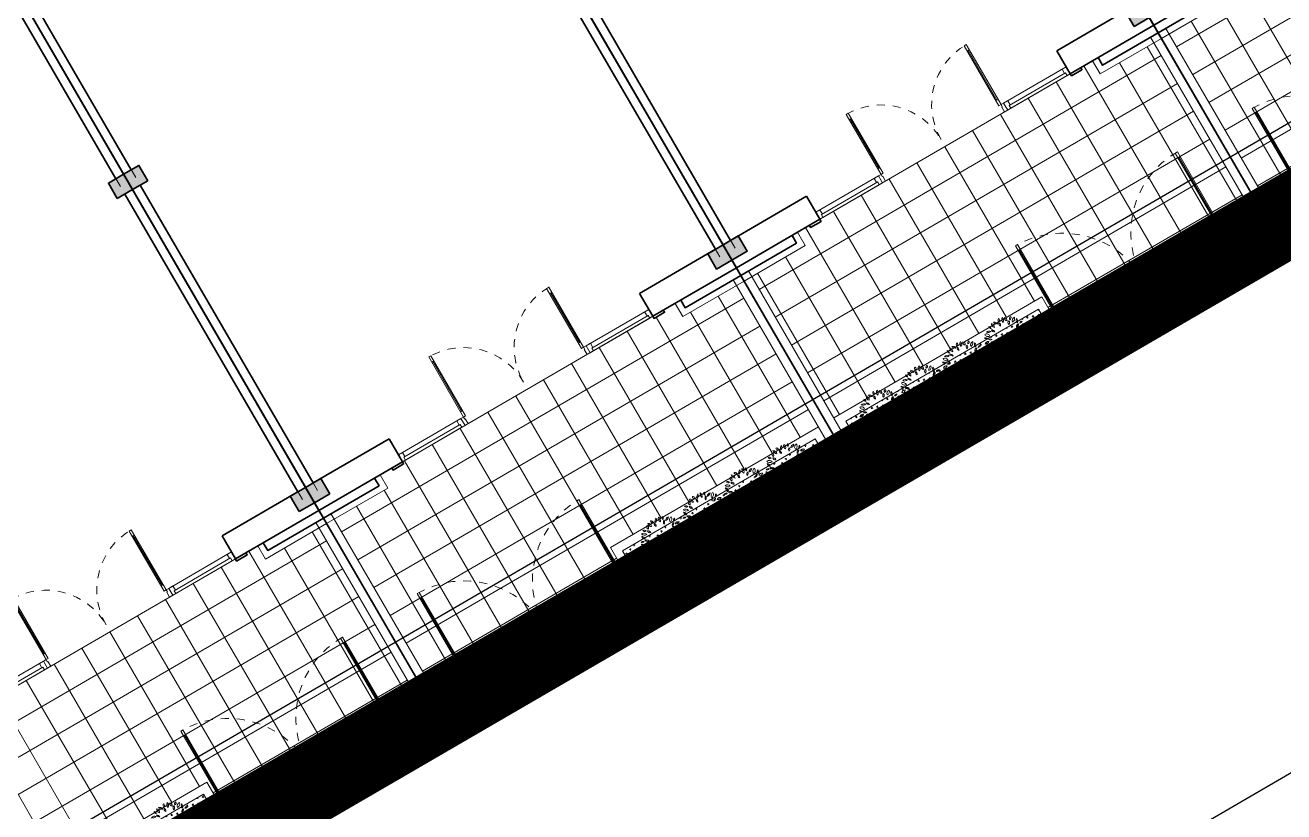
# Model space of a CAD drawing. Header units: millimetres. Extents: x 567980 to 569372, y 2065777 to 2066674.
# Drawn here: x 568871.38 to 568887.02, y 2066159.54 to 2066169.31 of the extents above; entities that cross this region are included whole.
import ezdxf

# ---------------------------------------------------------------- set-up
doc = ezdxf.new("R2010")
doc.units = ezdxf.units.MM
for name, pattern in [('CENTER', [3, 1.5, -0.5, 0.5, -0.5]), ('HIDDEN', [0.75, 0.5, -0.25]), ('HIDDEN2', [0.1875, 0.125, -0.0625])]:
    doc.linetypes.add(name, pattern=pattern)
for name, color, linetype, lineweight in [('A-CAY', 76, 'Continuous', 13), ('A-COT VACH', 2, 'Continuous', 35), ('A-CUA', 25, 'Continuous', 5), ('A-HATCH', 251, 'Continuous', 5), ('A-NET THAY', 125, 'Continuous', 18), ('A-TRUC', 250, 'CENTER', 5), ('A-TUONG', 255, 'Continuous', 35), ('boDnv', 54, 'Continuous', 25)]:
    doc.layers.add(name, color=color, linetype=linetype, lineweight=lineweight)
for name, color, linetype in [('ChiaLo', 128, 'CENTER'), ('datOlienke', 42, 'Continuous'), ('LogDg', 7, 'Continuous'), ('LoLK', 6, 'Continuous'), ('RANHGIOI', 2, 'HIDDEN'), ('ViaHeS', 32, 'Continuous')]:
    doc.layers.add(name, color=color, linetype=linetype)
doc.styles.add('rms', font='romans.shx', dxfattribs={"width": 0.7, "bigfont": 'vns.shx'})
doc.linetypes.add('ADL', pattern='A,0.125,-0.15,["++",rms,S=0.5,R=0,X=0,Y=-0.2245],-1.35,1.125', length=2.75)

# ---------------------------------------------------------------- blocks, each defined once
blk = doc.blocks.new('NEN')
at = {"layer": 'boDnv', "color": 10, "linetype": 'ADL', "ltscale": 0.25}
blk.add_lwpolyline([(270.4040884625865, -156.6479249873664), (272.2639994764468, -150.4230171078816), (266.1900293034269, -138.2786626422312), (158.2162765333196, -201.0135530158877), (167.2590763077606, -216.5772213574965)], close=True, dxfattribs=at)
at = {"layer": 'ChiaLo', "ltscale": 5}
for points in [[(189.3776601031423, -204.8824254674837), (179.3301047980785, -187.589460643474)], [(184.1897706560558, -207.89669205877), (174.142215350992, -190.6037272347603)], [(179.0018812089693, -210.9109586502891), (168.9543259039056, -193.6179938262794)]]:
    blk.add_lwpolyline(points, dxfattribs=at)
at = {"layer": 'datOlienke'}
blk.add_lwpolyline([(271.2488674473716, -157.3136313336436), (273.3355125248199, -150.3298706654459), (266.6081768606091, -136.8791709442157), (156.8492505268659, -200.6512825400569), (166.8968058318133, -217.9442473638337)], close=True, dxfattribs=at)
at = {"layer": 'LogDg'}
blk.add_lwpolyline([(49.53637964907102, -260.0654923813418, -0.2699449570361327), (34.09481406200211, -247.1532176176552), (22.99926209100522, -216.4757962685544, -0.3624568435240875), (26.49927695083898, -206.8399723563343), (119.6846709583187, -152.6250287145376, -0.414383604057916), (136.0950054051355, -156.9687729713041), (142.2222439397592, -167.5144347986206, 0.4142135623498612), (153.1584519909229, -170.4125986055005), (250.593018430518, -113.8011843743734, -0.4326641440509916), (261.7670354971197, -117.139816499548), (278.7985161260003, -151.1927229035646, -0.3960005967106472), (275.6625433031004, -161.688462638529), (133.4392683813348, -244.3230041975621, -0.0129992497524106), (88.37141476594843, -268.964142621262, -0.2781172685846299), (67.76741669920739, -267.5573573294096, 0.1108475370652029), (49.53637952602003, -260.0654931012541)], format="xyb", dxfattribs=at)
at = {"layer": 'LoLK'}
for points in [[(184.5179942450486, -184.5751940519549), (179.3301047980785, -187.589460643474), (189.3776601030258, -204.8824254672509), (194.5655495502288, -201.8681588761974)], [(179.3301047980785, -187.5894606432412), (174.142215350992, -190.6037272342946), (184.1897706560558, -207.89669205877), (189.3776601029094, -204.8824254674837)], [(174.1422153512249, -190.6037272345275), (168.9543259037891, -193.6179938262794), (179.0018812088529, -210.9109586500563), (184.1897706559394, -207.89669205877)], [(168.954325904022, -193.6179938262794), (163.7664364569355, -196.6322604177985), (173.8139917618828, -213.9252252415754), (179.0018812089693, -210.9109586507548)]]:
    blk.add_lwpolyline(points, close=True, dxfattribs=at)
at = {"layer": 'RANHGIOI', "color": 1, "ltscale": 9, "const_width": 1}
blk.add_lwpolyline([(-499.2712628248846, -471.6360870120116), (-50.47988043015357, -321.0239030651283, 0.05068378633206799), (130.4249903328018, -239.1350950314663), (301.3185663222102, -139.8425403106958), (460.0002608364448, -51.29896371345967, 0.006594107435328542), (435.2929911182728, -5.050918132066727), (303.0784757988295, 234.7691866031382), (284.6716201863019, 225.0765331583098), (-55.99284061836079, 76.58595611830242), (-56.83866986131761, 76.22319068433717, -0.005137433380439285), (-90.74293923540972, 62.09280168754049)], format="xyb", dxfattribs=at)
at = {"layer": 'ViaHeS'}
blk.add_lwpolyline([(271.2488674473716, -157.3136313336436), (273.3355125248199, -150.3298706654459), (257.6398582481779, -118.947828333592), (251.0800209137378, -116.9878453186247), (144.2898063960019, -179.035076510394), (131.6293230103329, -157.2449706394691), (122.0621834805934, -154.7125903563574), (31.35853614902589, -207.4836622753646), (28.7373615616234, -214.6999678576831), (38.5833523911424, -241.9225530894473, 0.2565942734314264), (53.04495680809487, -254.642214063555, -0.0851726457280658), (69.00638704141602, -261.1842353562824, 0.2651954711210331), (88.81177633232437, -261.9859895484988, 0.0120879282705805), (130.4249903695891, -239.1350950095803)], format="xyb", close=True, dxfattribs=at)
blk = doc.blocks.new('NEN B')
at = {"layer": 'datOlienke'}
blk.add_lwpolyline([(-4.656612873077393e-10, -6.984919309616089e-10), (5.312700073234737, 4.990212287055328), (6.25325359008275, 20.00000000069849), (-120.6872999272309, 20.00000000023283), (-120.6872999272309, 2.328306436538696e-10)], close=True, dxfattribs=at)
at = {"layer": 'LoLK'}
for points in [[(-106.6872999265324, 20.00000000023283), (-112.6872999265324, 20.00000000023283), (-112.6872999265324, 2.328306436538696e-10), (-106.6872999269981, -4.656612873077393e-10)], [(-100.6872999265324, 20.00000000046566), (-106.6872999267653, 20.00000000046566), (-106.6872999267653, 2.328306436538696e-10), (-100.6872999269981, 2.328306436538696e-10)], [(-94.68729992676526, 20.00000000046566), (-100.6872999265324, 20.00000000069849), (-100.6872999267653, 0), (-94.6872999269981, 0)], [(-88.6872999269981, 20.00000000023283), (-94.6872999269981, 20.00000000023283), (-94.6872999269981, 2.328306436538696e-10), (-88.6872999269981, -2.328306436538696e-10)]]:
    blk.add_lwpolyline(points, close=True, dxfattribs=at)
blk = doc.blocks.new('cot 220')
at = {"layer": 'A-COT VACH'}
h = blk.add_hatch(color=256, dxfattribs=at)
h.dxf.hatch_style = 1
h.paths.add_polyline_path([(110.0000037951395, 109.9999999980937), (-109.9999962048605, 109.9999999980937), (-109.9999962048605, -110.0000000019063), (110.0000037951395, -110.0000000019063)])
blk.add_lwpolyline([(-109.9999962048605, -110.0000000019063), (110.0000037951395, -110.0000000019063), (110.0000037951395, 109.9999999980937), (-109.9999962048605, 109.9999999980937)], close=True, dxfattribs=at)
blk = doc.blocks.new('cot gia md a1')
at = {"layer": 'A-NET THAY'}
blk.add_lwpolyline([(880.0000001080334, 0), (880.0000001080334, -190), (0, -190), (0, -110)], dxfattribs=at)
at = {"layer": 'A-TUONG'}
blk.add_lwpolyline([(800.0000001080334, 0), (800.0000001080334, -110), (0, -110), (0, 0)], dxfattribs=at)
blk = doc.blocks.new('phao cua chinh mb a1')
at = {"layer": 'A-TUONG'}
blk.add_lwpolyline([(0, 0), (0, -30), (-150, -30), (-150, 0)], dxfattribs=at)
blk = doc.blocks.new('TRU CONG')
at = {"layer": 'A-NET THAY'}
blk.add_lwpolyline([(0, 0), (500, 0), (500, 220), (0, 220)], close=True, dxfattribs=at)
blk = doc.blocks.new('*U304')
for p, q in [((90.00000000000476, 1450), (50.00000000000477, 1450.000000000001)), ((70.0000000000003, 99.9999999999998), (70.00000000000476, 1450.000000000001)), ((3110.000000000006, 1449.999999999989), (3150.000000000006, 1449.999999999989)), ((3130.000000000001, 99.99999999998832), (3130.000000000006, 1449.999999999989)), ((90.0000000000003, 99.9999999999998), (50.00000000000053, 99.99999999999991)), ((3110.000000000001, 99.99999999998838), (3150.000000000001, 99.99999999998832))]:
    blk.add_line(p, q)
for points in [[(50, -1.4210854715202e-13), (90, -2.557953848736361e-13), (90.00000000000506, 1550.000000000001), (50.00000000000531, 1550.000000000001)], [(3150.000000000002, -1.159605744760484e-11), (3110.000000000002, -1.153921402874403e-11), (3110.000000000007, 1549.999999999988), (3150.000000000007, 1549.999999999989)], [(-5.028978692931289e-13, -133.3333333333338), (59.99999999999972, -133.3333333333339), (60.00000000000001, -40.00000000000014), (50.00000000000001, -40.00000000000011), (50, -1.4210854715202e-13), (0, 0)], [(3200.000000000001, -133.3333333333456), (3140.000000000001, -133.3333333333456), (3140.000000000002, -40.0000000000116), (3150.000000000002, -40.00000000001161), (3150.000000000002, -1.159605744760484e-11), (3200.000000000002, -1.173816599475686e-11)]]:
    blk.add_lwpolyline(points, close=True)
at = {"linetype": 'HIDDEN2'}
for centre, radius, start, end in [((49.9999999995899, -6.563141141668893e-10), 1550.000000001035, 0, 89.99996073224827), ((3150.000000002504, -2.714727997954469e-09), 1550.000000003072, 90.00003926775115, 180)]:
    blk.add_arc(centre, radius, start, end, dxfattribs=at)
blk = doc.blocks.new('*U316')
at = {"layer": 'A-NET THAY'}
blk.add_lwpolyline([(-0.015, -0.015), (0.015, -0.015), (0.015, 0.015), (-0.015, 0.015)], close=True, dxfattribs=at)
blk = doc.blocks.new('*U317')
at = {"layer": 'A-NET THAY', "color": 0, "linetype": 'ByBlock', "lineweight": -2, "transparency": 16777216}
for p in [(0, 0), (0.15, 0), (0.3, 0), (0.45, 0), (0.6, 0), (0.75, 0), (0.8999999999999999, 0), (1.05, 0), (1.2, 0), (1.35, 0), (1.5, 0), (1.65, 0), (1.8, 0), (1.95, 0), (2.1, 0), (2.25, 0)]:
    blk.add_blockref('*U316', p, dxfattribs=at)
blk = doc.blocks.new('mb-cay40')
at = {"color": 0, "linetype": 'ByBlock'}
for centre, radius, start, end in [((-426.9131589077006, 693.7752466762759), 54.12369999999999, 146.8150690002197, 244.0193430003837), ((-495.9196589076018, 674.7454466763011), 54.12369999999999, 326.8150690002197, 64.01934300038363), ((-299.5701589075907, 710.3054466762878), 100.1777, 149.4737229998766, 231.7585850006217), ((-447.8704589076224, 682.5084466762783), 100.1777, 329.4737229998766, 51.75858500062168), ((-230.6878589075932, 779.3904466762833), 98.06469999999999, 192.3059549999538, 259.6848969996826), ((-344.058958907699, 662.0099466762913), 98.06469999999999, 12.30595499995376, 79.68489699968265), ((-147.5025589076395, 637.821246676278), 79.6564, 145.524785000142, 220.8327340004014), ((-273.4387589076068, 630.8271466763035), 79.6564, 325.524785000142, 40.83273400040141), ((-136.2343589076481, 736.8957466763095), 62.92479999999998, 125.4093320002077, 202.7100880001333), ((-230.740058907686, 763.8882466762698), 62.92479999999998, 305.4093320002077, 22.71008800013334), ((16.26654109236551, 684.2603466763248), 136.5301, 133.811686000385, 194.307733999988), ((-210.5471589076042, 749.0423466762695), 136.5301, 313.811686000385, 14.30773399998799), ((112.6560410923557, 711.3373466763078), 137.2196, 163.4642290000644, 212.7905639999698), ((48.89724109234521, 562.139746676261), 68.7981, 103.8913859995158, 198.9039470000852), ((-134.2428589076444, 676.0780466762808), 137.2196, 343.4642290000643, 32.79056399996983), ((-32.70725890767062, 606.6362466762985), 68.7981, 283.8913859995158, 18.90394700008519), ((138.3718410924193, 615.5002466762926), 80.63699999999999, 104.100357000399, 168.4650159999594), ((39.71864109238959, 709.8323466762886), 80.63699999999999, 284.100357000399, 348.4650159999595), ((230.3510410923918, 506.037146676299), 141.3623, 100.3005049996434, 160.4476489999013), ((71.86314109229716, 692.4305466762962), 141.3623, 280.3005049996434, 340.4476489999013), ((-694.8229589076363, 365.1617466763128), 95.9612, 210.9482359996829, 290.5783940005535), ((-743.3930589076772, 225.974346676303), 95.9612, 30.9482359996829, 110.5783940005535), ((-680.1407589076553, 301.4285466763176), 101.6635, 69.72013800080484, 135.6489100005381), ((-717.600058907643, 467.8581466763062), 101.6635, 249.7201380008048, 315.6489100005381), ((-653.7485589076532, 502.9852466762604), 44.2471, 163.4933459999228, 274.4697339999847), ((-692.7238589076442, 471.4445466763245), 44.2471, 343.4933459999227, 94.46973399998471), ((-651.1445589076611, 493.6793466763265), 98.14920000000001, 3.318928999847402, 83.19036500059372), ((-541.5223589077068, 596.8183466762894), 98.14920000000001, 183.3189289998474, 263.1903650005937), ((-620.4297589075868, 356.9077466762828), 75.7726, 22.57230600034306, 98.33354300080866), ((-561.4437589076697, 460.9655466763143), 75.7726, 202.5723060003431, 278.3335430008087), ((-554.1702589076594, 555.716446676277), 69.85239999999999, 25.45365099951863, 116.6851969996846), ((-522.4680589076888, 648.1498466762605), 69.85239999999999, 205.4536509995186, 296.6851969996846), ((-390.4405589076341, 597.053746676309), 66.85079999999999, 168.8066020001733, 257.6390980002616), ((-470.3303589076386, 544.7297466762902), 66.85079999999999, 348.8066020001733, 77.63909800026163), ((213.0515410923108, 368.6593466762861), 79.60759999999999, 86.02821900006174, 161.3697619999351), ((143.1294410924311, 473.5071466763002), 79.60759999999999, 266.0282190000617, 341.3697619999351), ((259.9547410923115, 520.9738466762719), 76.85969999999999, 122.5817349996012, 207.1799879998302), ((150.1931410923426, 550.6291466762632), 76.85969999999999, 302.5817349996012, 27.17998799983019), ((281.8093410923029, 453.3035466762885), 110.2473, 244.7352629998049, 320.5781150000673), ((319.9207410923555, 283.5921466762593), 110.2473, 64.73526299980486, 140.5781150000674), ((299.7197410923836, 426.0202466763112), 53.529, 59.98145400028278, 155.6675900001146), ((277.7252410923538, 494.4245466762877), 53.529, 239.9814540002828, 335.6675900001146), ((359.2284410923021, 242.1056466762602), 79.1061, 90.25287400078554, 173.52208300028), ((280.2783410924312, 330.1357466762784), 79.1061, 270.2528740007856, 353.5220830002799), ((-736.4670589076995, 276.7996466763216), 75.60229999999999, 224.257649999822, 288.5926610007619), ((-766.5091589076037, 152.3813466762949), 75.60229999999999, 44.25764999982202, 108.5926610007619), ((-659.0736589076696, 39.63904667626048), 110.8102, 100.8761589997203, 165.4479130002026), ((-787.2373589075869, 176.3009466762742), 110.8102, 280.8761589997204, 345.4479130002026), ((-689.6452589076944, -39.14615332373069), 87.35799999999999, 54.97446299936808, 151.3792250002424), ((-716.1905589076923, 74.23634667632723), 87.35799999999999, 234.9744629993681, 331.3792250002423), ((-649.4696589076193, 256.585046676264), 83.90719999999999, 240.5094849996896, 309.291989999972), ((-637.6392589076131, 118.6108466762598), 83.90719999999999, 60.50948499968955, 129.291989999972), ((158.9131410923146, -75.04515332368464), 77.31559999999999, 28.80716499994626, 103.9198800002828), ((208.0612410923932, 37.25554667630786), 77.31559999999999, 208.8071649999463, 283.9198800002828), ((242.9923410922929, 141.0472466762949), 78.02799999999999, 58.87476400066763, 131.2135240002623), ((231.9157410923508, 266.539646676305), 78.02799999999999, 238.8747640006676, 311.2135240002623), ((313.8222410924209, -58.64165332372795), 90.3688, 71.37116600059133, 141.7535400000561), ((271.7177410924342, 82.93484667628945), 90.3688, 251.3711660005913, 321.7535400000561), ((349.6776410924213, 166.3968466762817), 97.6447, 209.1951970002367, 286.7189010004093), ((292.527541092335, 25.24994667626743), 97.6447, 29.19519700023669, 106.7189010004093), ((344.0384410923289, 142.0358466763282), 53.57989999999999, 28.1981360000389, 112.1917869993301), ((371.0219410923892, 216.9645466762668), 53.57989999999999, 208.1981360000389, 292.1917869993301), ((-674.8470589076169, -123.2118533237299), 70.02329999999999, 71.8192460004174, 140.0817599994504), ((-706.7037589076499, -11.75075332372944), 70.02329999999999, 251.8192460004175, 320.0817599994504), ((-557.1729589076713, -163.3047533236968), 77.98479999999999, 113.475291999382, 203.4559599999777), ((-659.7790589075885, -122.8160533237024), 77.98479999999999, 293.475291999382, 23.45595999997768), ((-551.4629589076503, -83.00365332367801), 74.9971, 87.17243399982254, 157.2364690000009), ((-616.9188589076803, 20.92074667628185), 74.9971, 267.1724339998225, 337.2364690000009), ((-604.7676589076873, -147.1679533237184), 106.605, 271.6327640008068, 352.0267889999677), ((-496.1556589076645, -268.5169533236767), 106.605, 91.63276400080674, 172.0267889999677), ((-472.8800589076418, -293.5357533236747), 49.2563, 76.54190599947391, 193.4774260002929), ((-509.3162589076674, -257.1117533236902), 49.2563, 256.541905999474, 13.4774260002929), ((-341.8780589076923, -220.9033533237016), 95.91319999999999, 122.8873139993626, 186.7253339999508), ((-489.2111589075648, -151.593553323728), 95.91319999999999, 302.8873139993626, 6.725333999950768), ((-314.2852589076501, -280.7871533237339), 91.05040000000001, 159.1169869998805, 230.3606240003511), ((-457.4404589076003, -318.4468533237086), 91.05040000000001, 339.1169869998805, 50.36062400035106), ((-220.1570589075855, -348.4649533237389), 108.6658, 122.1169890002436, 201.7275269999994), ((-378.8747589077102, -296.6562533236793), 108.6658, 302.1169890002436, 21.72752699999944), ((-132.5331589076959, -236.0941533236837), 75.353, 148.7876610002004, 221.5977110001933), ((-253.3297589076974, -247.0719533237279), 75.353, 328.7876610002005, 41.59771100019329), ((-61.47215890765074, -280.976453323703), 84.6027, 185.3195600000323, 260.4189679996705), ((-159.7919589076482, -372.2426533237012), 84.6027, 5.31956000003229, 80.41896799967047), ((99.92604109243257, -278.0229533236925), 148.0051, 165.2071100000012, 218.3217489999558), ((-159.2895589076797, -332.0080533237124), 148.0051, 345.2071100000012, 38.32174899995582), ((69.87894109232002, -150.8368533236935), 70.3103, 173.6499809998805, 254.6514450005405), ((-18.61045890764217, -210.8629533236744), 70.3103, 353.6499809998805, 74.65144500054049), ((110.3971410924278, -276.4030533237237), 64.3426, 156.7754189998254, 231.2879720002375), ((11.02814109236351, -301.2369533236779), 64.3426, 336.7754189998254, 51.28797200023745), ((113.3978410923155, -289.9039533237083), 96.71849999999999, 38.69621399990353, 106.2415449999098), ((161.8329410923761, -136.5778533236808), 96.71849999999999, 218.6962139999035, 286.2415449999098), ((132.8601410923875, -212.990753323691), 116.145, 6.548685999897183, 76.89113199944619), ((274.5892410923552, -86.62635332370701), 116.145, 186.5486859998972, 256.8911319994462), ((296.2157410923683, -68.1395533237228), 50.671, 179.2557220000184, 267.628659000778), ((243.4524410924059, -118.1089533236882), 50.671, 359.2557220000184, 87.62865900077804), ((-170.4776589077082, -363.9031533237066), 62.5472, 129.7475050000398, 206.070901000292), ((-266.6537589076324, -343.3009533236764), 62.5472, 309.7475050000398, 26.07090100029198)]:
    blk.add_arc(centre, radius, start, end, dxfattribs=at)
blk = doc.blocks.new('*U310')
at = {"layer": 'A-CAY', "xscale": 0.0005, "yscale": 0.0005, "zscale": 0.0005, "rotation": 296.5718179110141}
blk.add_blockref('mb-cay40', (-0.04405994703096804, -0.1336660716145052), dxfattribs=at)
blk = doc.blocks.new('*U311')
at = {"layer": 'A-NET THAY', "color": 0, "linetype": 'ByBlock', "lineweight": -2, "transparency": 16777216}
for p in [(0, 0), (0.6, 0), (1.2, 0), (1.8, 0)]:
    blk.add_blockref('*U310', p, dxfattribs=at)
blk = doc.blocks.new('*U305')
for p, q in [((89.99999999999977, -100.0000000000003), (50, -100.0000000000002)), ((69.99999999999977, -100.0000000000002), (69.99999999999777, -1049.99999999752)), ((2309.999999995038, -100.0000000000036), (2349.999999995038, -100.0000000000038)), ((2329.999999995038, -100.0000000000037), (2329.999999995037, -1049.999999997523)), ((89.99999999999777, -1049.99999999752), (49.99999999999778, -1049.99999999752)), ((2309.999999995037, -1049.999999997523), (2349.999999995037, -1049.999999997523))]:
    blk.add_line(p, q)
for points in [[(2.067033413120839e-13, 133.3333333333338), (60.00000000000043, 133.3333333333336), (60.00000000000023, 39.99999999999983), (50.00000000000023, 39.99999999999986), (50, -1.13686837721616e-13), (0, 0)], [(2399.999999995039, 133.3333333333299), (2339.999999995039, 133.3333333333302), (2339.999999995039, 39.99999999999618), (2349.999999995039, 39.99999999999615), (2349.999999995039, -3.857601107227621e-12), (2399.999999995039, -3.999709654379641e-12)], [(50, -1.13686837721616e-13), (90, -2.273736754432321e-13), (89.99999999999754, -1149.99999999752), (49.99999999999778, -1149.99999999752)], [(2349.999999995039, -3.857601107227621e-12), (2309.999999995039, -3.715492560075601e-12), (2309.999999995037, -1149.999999997522), (2349.999999995037, -1149.999999997523)]]:
    blk.add_lwpolyline(points, close=True)
at = {"linetype": 'HIDDEN2'}
for centre, radius, start, end in [((49.99999999969573, 4.86714022619313e-10), 1149.999999998287, 270.0000392677513, 7.802421844452145e-15), ((2349.999999996896, 2.001691903135449e-09), 1149.999999999798, 180, 269.9999607322483)]:
    blk.add_arc(centre, radius, start, end, dxfattribs=at)
blk = doc.blocks.new('*U303')
at = {"ltscale": 10}
for p, q in [((900.0000000018626, 0), (0, 0)), ((855.0000000018626, -60), (45, -60)), ((855.0000000018626, -100), (45, -100))]:
    blk.add_line(p, q, dxfattribs=at)
for points in [[(0, -100), (45, -100), (45, -60), (60, -60), (60, 0), (0, 0)], [(900.0000000018626, -100), (855.0000000018626, -100), (855.0000000018626, -60), (840.0000000018626, -60), (840.0000000018626, 0), (900.0000000018626, 0)]]:
    blk.add_lwpolyline(points, close=True, dxfattribs=at)
blk = doc.blocks.new('MBT1 A1')
at = {"layer": 'A-HATCH'}
h = blk.add_hatch(dxfattribs=at)
h.set_pattern_fill('SQRTMPLT', color=256, scale=0.4000000000000001, pattern_type=2)
h.set_pattern_definition([(6.232856619229086e-15, (-410.517067708075, -66.48982095555402), (-2.775557561562891e-17, 0.4), []), (90, (-410.517067708075, -66.48982095555402), (-0.4, 0), [])])
h.paths.add_polyline_path([(5.889999999897555, -17.29999999981374), (5.120000000111759, -17.29999999981374), (5.119999999878928, -17.10999599960633), (4.950000000186265, -17.10999599960633), (4.950000000419095, -17.13999999989755), (4.800000000046566, -17.13999999966472), (4.800000000046566, -17.10999599960633), (1.200000000186265, -17.10999999963678), (1.200000000186265, -17.13999999989755), (1.050000000279397, -17.13999999966472), (1.050000000046566, -17.10999999963678), (0.8800000001210719, -17.10999999963678), (0.8800000001210719, -17.2999999995809), (0.1099999998696148, -17.2999999995809), (0.1099999998696148, -19.32999599981122), (3.100000000093132, -19.32999599957839), (3.100000000093132, -19.77999599976465), (3.099999999860302, -19.88999599963427), (5.5, -19.8899959998671), (5.5, -19.77999599999748), (5.889999999897555, -19.77999599976465)])
at = {"layer": 'A-HATCH', "true_color": 0x46cb3a}
h = blk.add_hatch(dxfattribs=at)
h.set_pattern_fill('CROSS', color=95, scale=0.2, angle=-63.42818208898591, double=1)
h.set_pattern_definition([(296.5718179110141, (-410.517067708075, -66.48982095555402), (0.06708467969339164, -0.02235275711036666), [0.02500000000000001, -0.07500000000000001]), (26.57181791101408, (-410.5226558973081, -66.50659212516621), (0.02235275711036666, 0.06708467969339163), [0.02499999999999999, -0.07499999999999993])])
h.paths.add_polyline_path([(2.989999999990687, -19.43999599991366), (0.220000000204891, -19.43999599968083), (0.220000000204891, -19.77999599999748), (2.989999999990687, -19.77999599976465)])
at = {"layer": 'A-NET THAY'}
for p, q in [((1.200000000186265, -17.10999999963678), (4.800000000046566, -17.10999599960633)), ((0.4999999997671694, -19.99999599973671), (5.500000000232831, -19.99999599973671)), ((3.099999999860302, -19.88999599963427), (5.5, -19.8899959998671))]:
    blk.add_line(p, q, dxfattribs=at)
for points in [[(0, -19.77999599999748), (0, -17.21999999997206), (0.1099999998696148, -17.21999999997206), (0.1099999998696148, -19.77999599976465)], [(6, -19.77999599999748), (6, -17.21999999997206), (5.889999999897555, -17.21999999973923), (5.889999999897555, -19.77999599976465)], [(0.1099999998696148, -19.77999599976465), (3.100000000093132, -19.77999599976465), (3.100000000093132, -19.32999599957839), (0.1099999998696148, -19.32999599981122)], [(0.4999999997671694, -19.8899959998671), (3.099999999860302, -19.88999599963427), (3.100000000093132, -19.77999599976465), (0.5, -19.77999599999748)], [(2.989999999757856, -19.88999599963427), (3.099999999860302, -19.88999599963427), (3.100000000093132, -19.77999599976465), (2.989999999990687, -19.77999599976465)]]:
    blk.add_lwpolyline(points, close=True, dxfattribs=at)
blk.add_lwpolyline([(2.989999999990687, -19.77999599976465), (2.989999999990687, -19.43999599991366), (0.220000000204891, -19.43999599968083), (0.220000000204891, -19.77999599999748)], dxfattribs=at)
at = {"layer": 'A-TRUC', "ltscale": 0.5}
for p, q in [((0.1100000001024455, -16.8899959998671), (0.1099999998696148, -2.109995999606326)), ((5.890000000363216, -16.8899959998671), (5.890000000130385, -2.109995999606326))]:
    blk.add_line(p, q, dxfattribs=at)
at = {"layer": 'A-TUONG'}
for p, q in [((0, -17.10999999986961), (0, -2)), ((6.000000000232831, -17.10999599960633), (6.000000000232831, -1.999999999767169)), ((5.890000000130385, -12.27999599976465), (5.890000000130385, -2.219995999941602)), ((0.1100000001024455, -16.77999599999748), (0.1099999998696148, -12.49999599973671)), ((5.890000000130385, -16.77999599976465), (5.890000000130385, -12.49999599996954)), ((0.1100000001024455, -16.77999599999748), (1.200000000186265, -16.77999599999748)), ((1.200000000186265, -17.10999999963678), (1.200000000186265, -16.77999599999748)), ((5.890000000130385, -16.77999599976465), (4.800000000279397, -16.77999599999748)), ((4.800000000046566, -17.10999599960633), (4.800000000279397, -16.77999599999748)), ((0, -17.10999999986961), (1.200000000186265, -17.10999999963678)), ((4.800000000046566, -17.10999599960633), (6.000000000232831, -17.10999599960633))]:
    blk.add_line(p, q, dxfattribs=at)
blk.add_lwpolyline([(5.78000000002794, -12.49999599973671), (6.000000000232831, -12.49999599973671), (6, -12.27999599976465), (5.78000000026077, -12.27999599999748)], close=True, dxfattribs=at)
at = {"layer": 'A-COT VACH', "xscale": 0.001, "yscale": 0.001, "zscale": 0.001}
for p in [(5.889999996405095, -12.38999999989755), (0.1099999961443245, -16.88999999966472), (5.889999996172264, -16.88999999966472)]:
    blk.add_blockref('cot 220', p, dxfattribs=at)
at = {"layer": 'A-CUA', "extrusion": (0, 0, -1), "xscale": 0.0007500000000000045, "yscale": 0.0007500000000000045, "zscale": -0.0007500000000000046, "rotation": 179.9999363377021}
blk.add_blockref('*U305', (-2.100000072270632, -17.0099990000017), dxfattribs=at)
at = {"layer": 'A-CUA', "yscale": 0.001, "zscale": 0.001, "rotation": 6.366229791333411e-05}
for p, xscale in [((1.200000072596595, -17.01000000000931), 0.001), ((4.800000072456896, -17.00999599997886), -0.001)]:
    blk.add_blockref('*U303', p, dxfattribs=dict(at, xscale=xscale))
at = {"layer": 'A-CUA', "extrusion": (0, 0, -1), "xscale": -0.0007500000000000044, "yscale": 0.0007500000000000044, "zscale": -0.0007500000000000044}
blk.add_blockref('*U304', (-3.100000000093132, -19.77999599976465), dxfattribs=at)
at = {"layer": 'A-NET THAY', "yscale": 0.001, "zscale": 0.001}
for name, p, xscale in [('cot gia md a1', (0, -17.10999999986961), 0.001), ('phao cua chinh mb a1', (1.200000000186265, -17.10999999963678), 0.001), ('phao cua chinh mb a1', (4.800000000046566, -17.10999999963678), -0.001), ('cot gia md a1', (6.000000000232831, -17.10999999963678), -0.001), ('TRU CONG', (0, -19.99999599973671), 0.001), ('TRU CONG', (6, -19.99999599996954), -0.001)]:
    blk.add_blockref(name, p, dxfattribs=dict(at, xscale=xscale))
at = {"layer": 'A-NET THAY'}
for name, p in [('*U311', (0.669760197866708, -19.58678364451043)), ('*U317', (0.6200000001117587, -19.83499599969946))]:
    blk.add_blockref(name, p, dxfattribs=at)
blk = doc.blocks.new('MBT1 B')
at = {"layer": 'LoLK'}
for name, p in [('NEN B', (2.328306436538696e-10, 2.328306436538696e-10)), ('MBT1 A1', (-112.6872999246698, 20.00000400748104)), ('MBT1 A1', (-100.6872999237385, 20.00000400748104))]:
    blk.add_blockref(name, p, dxfattribs=at)
at = {"layer": 'LoLK', "xscale": -1}
for p in [(-100.6872999249026, 20.00000400748104), (-88.68729992583394, 20.00000400748104)]:
    blk.add_blockref('MBT1 A1', p, dxfattribs=at)

msp = doc.modelspace()

# ---------------------------------------------------------------- linework, layer by layer
at = {"layer": 'RANHGIOI', "color": 1, "ltscale": 9, "const_width": 1}
msp.add_lwpolyline([(568198.2094833301, 2065900.061182543), (568647.0008657249, 2066050.67336649, 0.05068378633206799), (568827.9057364878, 2066132.562174523), (568998.7993124772, 2066231.854729244), (569157.4810069915, 2066320.398305841, 0.006594107435328542), (569132.7737372733, 2066366.646351423), (569000.5592219539, 2066606.466456158), (568982.1523663413, 2066596.773802713), (568641.4879055367, 2066448.283225673), (568640.6420762937, 2066447.920460239, -0.005137433380439285), (568606.7378069196, 2066433.790071242)], format="xyb", dxfattribs=at)

# ---------------------------------------------------------------- next in the draw order: block references
at = {"layer": 'boDnv'}
msp.add_blockref('NEN', (568697.4807461541, 2066371.697269554), dxfattribs=at)

# ---------------------------------------------------------------- next in the draw order: block references
at = {"layer": 'LoLK', "rotation": 30.15743675345276}
msp.add_blockref('MBT1 B', (568968.7296135384, 2066214.383638295), dxfattribs=at)

doc.saveas('drawing.dxf')
